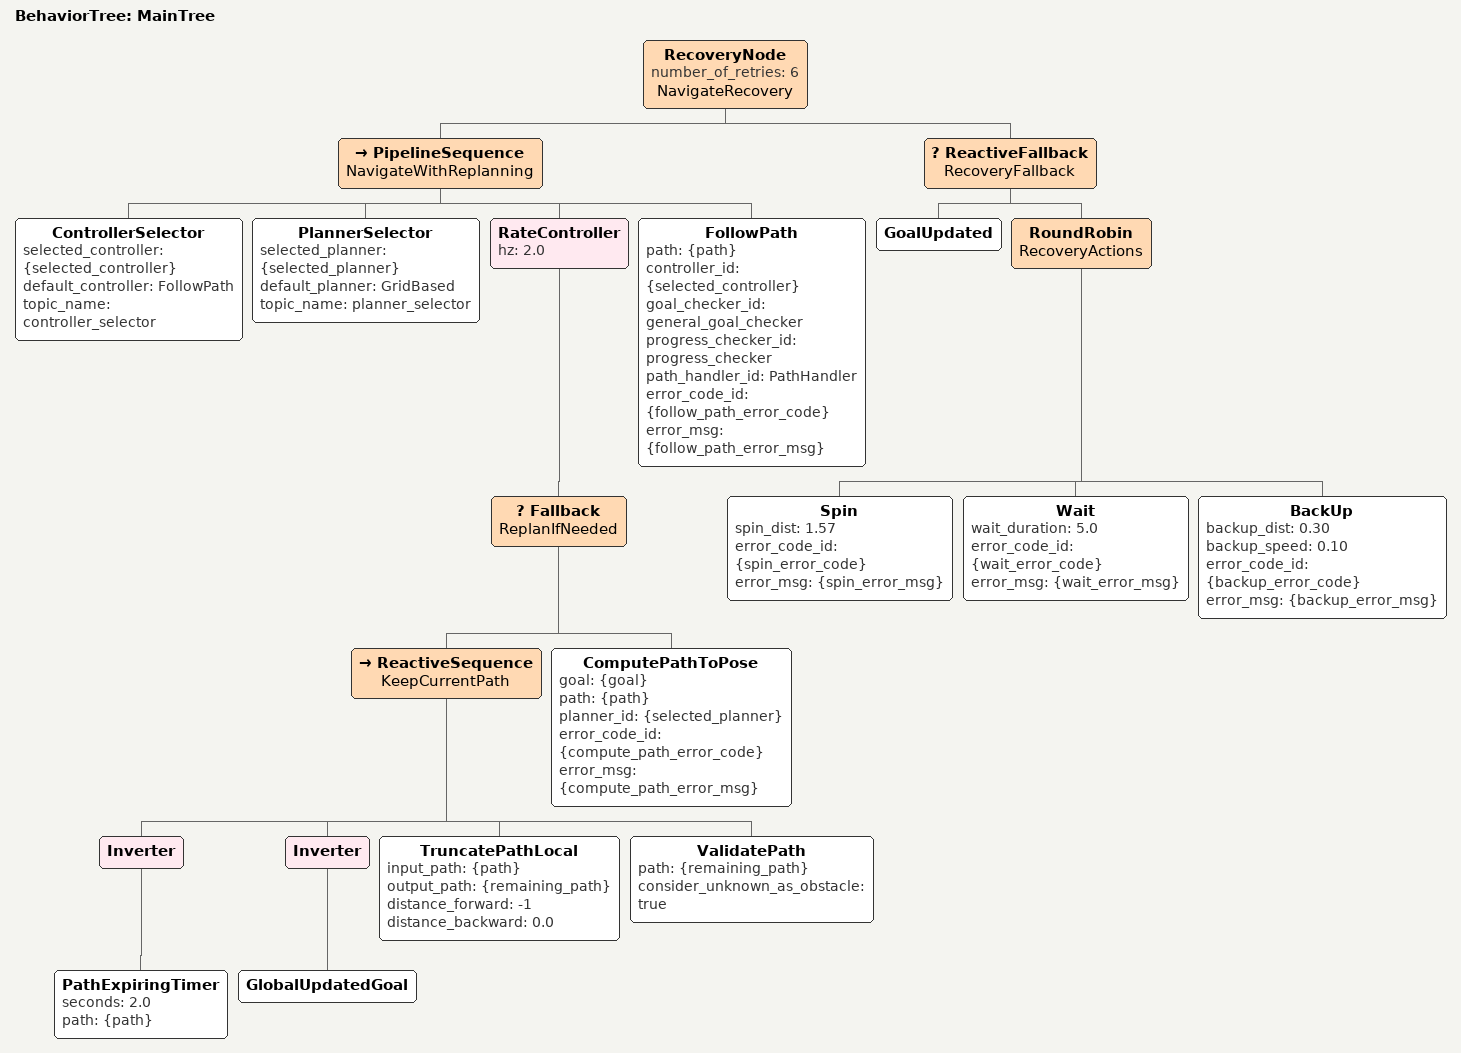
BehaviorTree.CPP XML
<root BTCPP_format="4" main_tree_to_execute="MainTree">
  <BehaviorTree ID="MainTree">
    <RecoveryNode number_of_retries="6" name="NavigateRecovery">
      <PipelineSequence name="NavigateWithReplanning">
        <ControllerSelector selected_controller="{selected_controller}" default_controller="FollowPath" topic_name="controller_selector"/>
        <PlannerSelector selected_planner="{selected_planner}" default_planner="GridBased" topic_name="planner_selector"/>
        <RateController hz="2.0">
          <Fallback name="ReplanIfNeeded">
            <ReactiveSequence name="KeepCurrentPath">
              <Inverter>
                <PathExpiringTimer seconds="2.0" path="{path}"/>
              </Inverter>
              <Inverter>
                <GlobalUpdatedGoal/>
              </Inverter>
              <TruncatePathLocal input_path="{path}" output_path="{remaining_path}" distance_forward="-1" distance_backward="0.0"/>
              <ValidatePath path="{remaining_path}" consider_unknown_as_obstacle="true"/>
            </ReactiveSequence>
            <ComputePathToPose goal="{goal}" path="{path}" planner_id="{selected_planner}" error_code_id="{compute_path_error_code}" error_msg="{compute_path_error_msg}"/>
          </Fallback>
        </RateController>
        <FollowPath path="{path}" controller_id="{selected_controller}" goal_checker_id="general_goal_checker" progress_checker_id="progress_checker" path_handler_id="PathHandler" error_code_id="{follow_path_error_code}" error_msg="{follow_path_error_msg}"/>
      </PipelineSequence>
      <ReactiveFallback name="RecoveryFallback">
        <GoalUpdated/>
        <RoundRobin name="RecoveryActions">
          <Spin spin_dist="1.57" error_code_id="{spin_error_code}" error_msg="{spin_error_msg}"/>
          <Wait wait_duration="5.0" error_code_id="{wait_error_code}" error_msg="{wait_error_msg}"/>
          <BackUp backup_dist="0.30" backup_speed="0.10" error_code_id="{backup_error_code}" error_msg="{backup_error_msg}"/>
        </RoundRobin>
      </ReactiveFallback>
    </RecoveryNode>
  </BehaviorTree>
</root>
